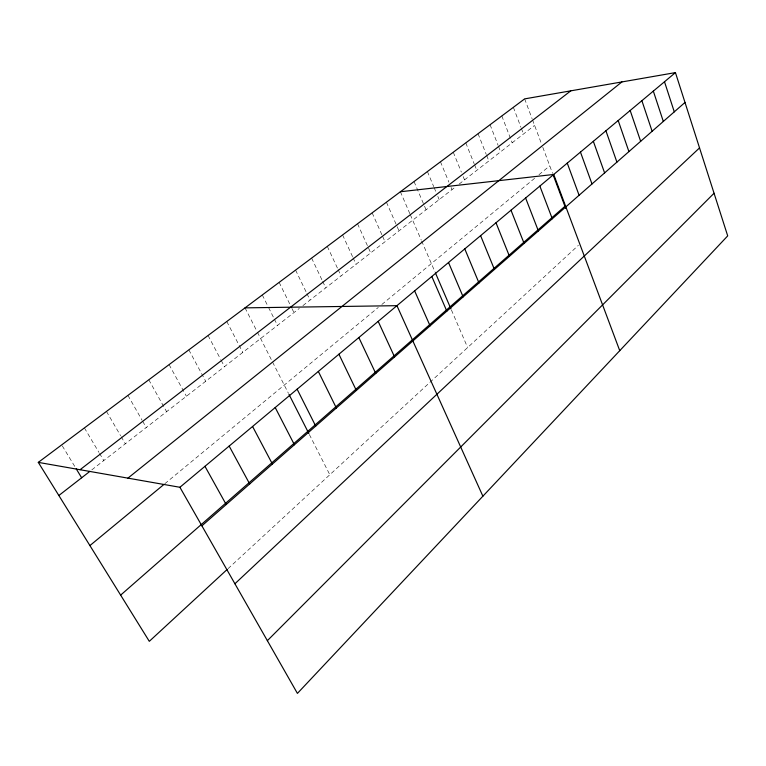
<?xml version="1.0" encoding="UTF-8"?>
<svg xmlns="http://www.w3.org/2000/svg" width="766" height="766" viewBox="0 0 766 766"><rect width="100%" height="100%" fill="white"/><g stroke="black" fill="none" stroke-linecap="round" stroke-linejoin="round"><path stroke-width="0.57" stroke-dasharray="3.83 2.87" d="M228.019 568.678L578.407 245.311M164.805 483.729L378.308 307.405M381.851 304.475L535.3 177.75M538.967 174.725L549.749 165.82M91.796 469.884L299.324 308.411M302.896 305.634L455.559 186.856M459.15 184.07L534.582 125.375M62.295 445.898L74.991 466.82M84.404 427.926L98.938 452.39M99.542 453.415L103.783 460.548M106.474 411.428L120.597 435.71M121.191 436.725L125.308 443.801M127.932 395.39L142.103 420.266M142.696 421.3L146.239 427.524M148.796 379.802L166.595 411.677M169.085 364.626L186.416 396.261M188.838 349.87L205.7 381.257M208.065 335.498L220.656 359.378M221.202 360.413L224.486 366.646M226.793 321.5L242.784 352.408M245.034 307.865L256.859 331.132M257.395 332.185L288.485 393.408M309.359 434.494L329.801 474.748M262.298 294.958L268.062 306.505M268.588 307.559L273.826 318.053M274.352 319.106L277.493 325.397M279.14 282.376L289.874 304.246M291.923 308.42L293.962 312.585M295.58 270.092L306.429 292.574M306.946 293.646L310.038 300.071M311.618 258.094L322.208 280.423M322.716 281.486L325.741 287.863M327.293 246.384L337.624 268.54M338.122 269.603L341.071 275.932M342.594 234.951L352.561 256.677M353.059 257.759L356.056 264.28M357.54 223.777L370.696 252.885M372.152 212.862L382.148 235.334M382.627 236.397L385.001 241.75M386.428 202.186L398.99 230.863M400.388 191.749L409.839 213.647M410.317 214.748L421.204 239.978M421.654 241.012L434.983 271.901M451.423 310L467.633 347.544M414.042 181.542L426.059 209.807M427.409 171.555L433.738 186.665M434.188 187.747L435.998 192.065M437.807 196.383L439.157 199.62M440.479 161.789L448.886 182.145M451.097 187.498L451.978 189.642M453.271 152.233L461.371 172.139M463.171 176.563L464.522 179.886M465.795 142.869L474.164 163.733M474.604 164.834L476.806 170.32M478.051 133.705L486.257 154.416M486.688 155.508L488.842 160.965M490.068 124.724L498.092 145.301M498.513 146.383L500.629 151.792M501.826 115.934L512.176 142.811M513.354 107.317L520.957 127.328M521.378 128.449L523.494 134.002M524.653 98.881L532.102 118.749M532.514 119.85L541.236 143.127M542.797 147.283L552.497 173.154"/><path stroke-width="1.15" d="M267.363 640.663L714.046 193.243M234.913 583.759L699.54 147.895M227.148 569.473L149.303 641.324L38.3 462.377L524.653 98.881L675.44 72.607L727.7 235.89L297.419 693.393L179.914 487.281L38.3 462.377M201.898 525.83L684.995 102.453M120.645 595.115L564.935 206.313M179.914 487.281L675.44 72.607M89.909 545.583L163.895 484.485M127.922 478.137L621.906 81.933M58.848 495.506L89.948 471.32M80.057 469.721L570.775 90.848M400.388 191.749L553.722 174.466L619.742 350.675M245.034 307.865L396.941 305.672L482.886 496.196M76.198 468.811L81.646 477.783M204.962 466.322L226.19 504.535M229.168 446.071L249.687 483.949M252.569 426.48L272.409 464.033M275.214 407.541L294.412 444.759M289.012 394.442L308.822 433.451M297.131 389.195L315.707 426.088M318.35 371.443L336.351 408M338.917 354.227L356.353 390.469M358.842 337.547L375.761 373.463M378.184 321.375L394.586 356.966M414.626 290.879L430.09 325.847M431.813 276.488L446.837 311.168M435.433 272.935L450.973 308.947M448.522 262.508L463.143 296.882M464.78 248.902L478.999 282.989M480.598 235.66L494.434 269.46M496.004 222.772L509.467 256.284M510.999 210.219L524.116 243.444M525.61 198.001L538.383 230.939M539.848 186.081L552.296 218.75M552.889 174.208L565.729 208.457M567.261 163.139L579.096 195.263M580.465 152.099L592.003 183.955M593.344 141.317L604.604 172.905M605.916 130.794L616.908 162.124M618.191 120.521L628.915 151.601M630.179 110.496L640.654 141.317M641.889 100.691L652.115 131.264M653.331 91.116L663.327 121.449M664.505 81.761L674.281 111.846"/></g></svg>
